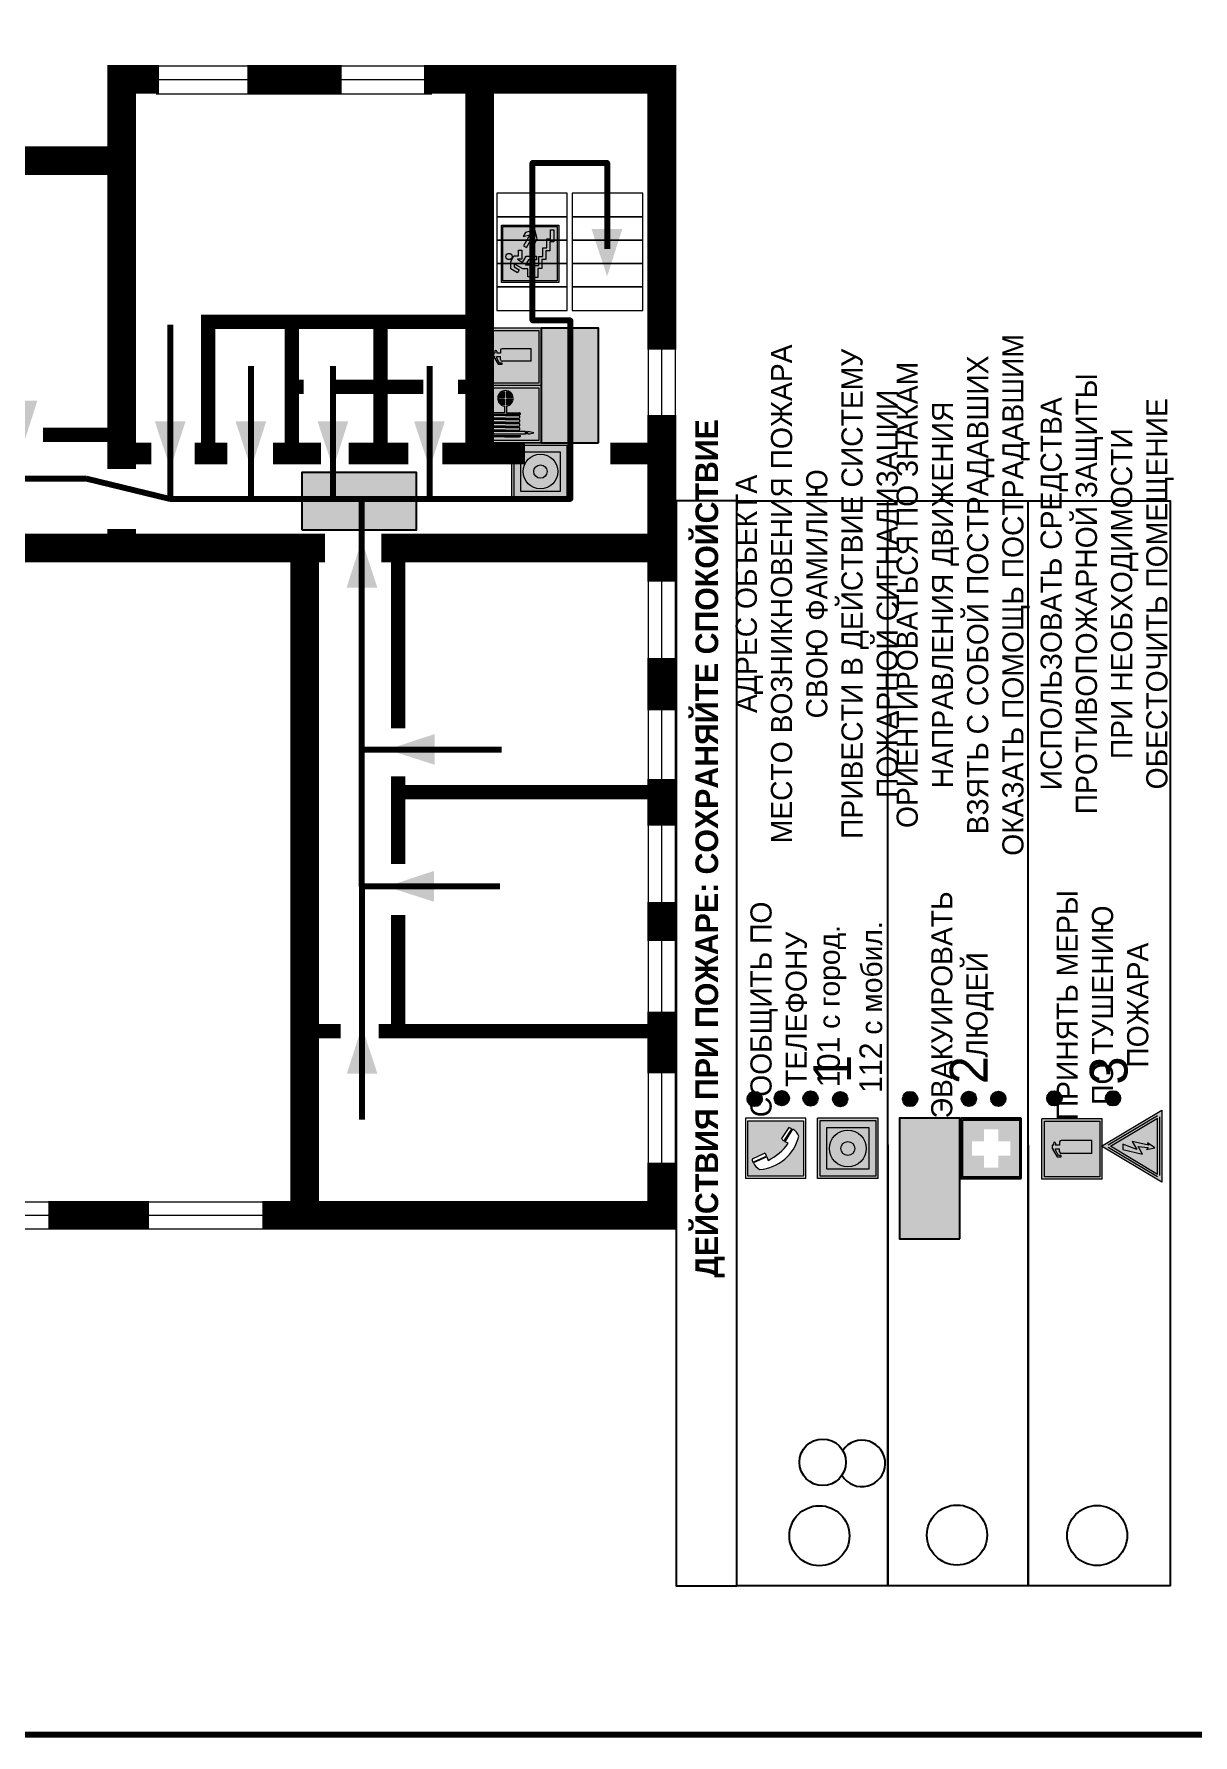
# Model space of a CAD drawing. Header units: millimetres. Extents: x 13810 to 67229, y 12374 to 21950.
# Drawn here: x 25630.8 to 25784.3, y 18687.8 to 18913.3 of the extents above; entities that cross this region are included whole.
import ezdxf

# ---------------------------------------------------------------- set-up
doc = ezdxf.new("R2010")
doc.units = ezdxf.units.MM
doc.layers.add('План_Штампы', color=7, linetype='Continuous')
doc.styles.add('обычный', font='arial.ttf')

# ---------------------------------------------------------------- blocks, each defined once
blk = doc.blocks.new('A$C456E1F9C')
at = {"lineweight": 5}
h = blk.add_hatch(color=242, dxfattribs=at)
h.paths.add_polyline_path([(0.51, -1.47), (0.51, -13.26), (12.29, -13.26), (12.29, -1.47)])
h.paths.add_polyline_path([(5.42, -4.95, -0.254479), (4.78, -5.4), (3.52, -2.53, -0.209735), (4.23, -2.4)], flags=16)
h.paths.add_polyline_path([(8.53, -8.6), (10.87, -10.17), (10.54, -10.76), (8.03, -9.13, -0.192251)], flags=16)
h.paths.add_polyline_path([(4.61, -5.49, 0.005518), (3.87, -5.72, 0.128647), (7.49, -10.01, 0.00809), (7.83, -9.33), (10.47, -10.97, -0.16736), (8.99, -12.25, -0.327862), (1.95, -3.95, -0.166952), (3.36, -2.62)], flags=16)
at = {"color": 242, "lineweight": 5}
for p, q in [((0, -13.77), (0, -0.97)), ((12.8, -0.97), (0, -0.97)), ((4.61, -5.49), (3.36, -2.62)), ((3.52, -2.53), (4.78, -5.4)), ((4.23, -2.4), (5.42, -4.95)), ((12.8, -13.77), (12.8, -0.97)), ((7.83, -9.33), (10.47, -10.97)), ((8.03, -9.13), (10.54, -10.76)), ((10.81, -10.12), (8.53, -8.6)), ((10.54, -10.76), (10.8, -10.3)), ((10.8, -10.3), (10.81, -10.12)), ((0, -13.77), (12.8, -13.77))]:
    blk.add_line(p, q, dxfattribs=at)
blk.add_lwpolyline([(0.51, -1.47), (12.29, -1.47), (12.29, -13.26), (0.51, -13.26)], close=True, dxfattribs=at)
for centre, radius, start, end in [((4.59, -5.34), 2.99, 114.2845, 152.1974), ((4.02, -3.27), 0.891, 76.3284, 123.7092), ((11.12, -3.31), 9.19, 183.9915, 256.6009), ((14.98, -39.1), 35.17, 107.1487, 108.4135), ((13.86, -0.94), 11.08, 205.5536, 234.8762), ((4.68, -4.59), 0.824, 276.9621, 334.0723), ((-13.31, 0.8), 23.44, 332.5487, 334.4027), ((8.94, -9.5), 0.989, 114.4092, 157.9388), ((7.87, -9.46), 3, 291.9291, 329.9329)]:
    blk.add_arc(centre, radius, start, end, dxfattribs=at)
blk = doc.blocks.new('A$C54414219')
at = {"true_color": 0xffffff}
h = blk.add_hatch(color=7, dxfattribs=at)
h.paths.add_polyline_path([(2.39, -9.45), (2.39, -18.3), (11.23, -18.3), (11.23, -9.45)], flags=0)
h.paths.add_polyline_path([(10.71, -13.87, -1), (2.92, -13.87, -1)], flags=0)
h.paths.add_polyline_path([(8.3, -13.87, -1), (5.33, -13.87, -1)], flags=0)
h.paths.add_polyline_path([(0.41, -7.47), (0.41, -20.27), (13.21, -20.27), (13.21, -7.47)])
h.paths.add_polyline_path([(0.92, -19.77), (12.71, -19.77), (12.71, -7.98), (0.92, -7.98)], flags=16)
h.paths.add_polyline_path([(11.23, -9.45), (11.23, -18.3), (2.39, -18.3), (2.39, -9.45)], flags=0)
at = {"lineweight": 5}
h = blk.add_hatch(color=242, dxfattribs=at)
h.paths.add_polyline_path([(12.71, -7.98), (0.92, -7.98), (0.92, -19.77), (12.71, -19.77)])
h.paths.add_polyline_path([(11.23, -18.3), (2.39, -18.3), (2.39, -9.45), (11.23, -9.45)], flags=16)
h.paths.add_polyline_path([(10.71, -13.87, -1), (2.92, -13.87, -1)], flags=0)
h.paths.add_polyline_path([(8.3, -13.87, -1), (5.33, -13.87, -1)], flags=0)
at = {"true_color": 0xffffff}
h = blk.add_hatch(color=7, dxfattribs=at)
h.paths.add_polyline_path([(2.39, -9.45), (2.39, -18.3), (11.23, -18.3), (11.23, -9.45)])
h.paths.add_polyline_path([(10.71, -13.87, -1), (2.92, -13.87, -1)], flags=16)
h.paths.add_polyline_path([(8.3, -13.87, -1), (5.33, -13.87, -1)], flags=0)
at = {"lineweight": 5}
h = blk.add_hatch(color=242, dxfattribs=at)
h.paths.add_polyline_path([(2.92, -13.87, 1), (10.71, -13.87, 1)])
h.paths.add_polyline_path([(8.3, -13.87, -1), (5.33, -13.87, -1)], flags=16)
at = {"color": 242, "lineweight": 5}
for p, q in [((0.41, -20.27), (0.41, -7.47)), ((0.41, -7.47), (13.21, -7.47)), ((0.41, -7.47), (13.21, -7.47)), ((13.21, -20.27), (13.21, -7.47)), ((0.41, -20.27), (13.21, -20.27))]:
    blk.add_line(p, q, dxfattribs=at)
for points in [[(0.92, -7.98), (12.71, -7.98), (12.71, -19.77), (0.92, -19.77)], [(2.39, -9.45), (11.23, -9.45), (11.23, -18.3), (2.39, -18.3)]]:
    blk.add_lwpolyline(points, close=True, dxfattribs=at)
for radius in [3.89, 1.49]:
    blk.add_circle((6.81, -13.87), radius, dxfattribs=at)
blk = doc.blocks.new('A$C32E8229D')
at = {"true_color": 0xffffff}
blk.add_hatch(color=7, dxfattribs=at).paths.add_polyline_path([(0, 0), (0, -8), (16, -8), (16, 0)])
h = blk.add_hatch(color=126)
h.paths.add_polyline_path([(0.2, -0.2), (15.8, -0.2), (15.8, -7.8), (0.2, -7.8)])
h.paths.add_polyline_path([(13.49, -2.05), (12.08, -2.05), (11.37, -2.63, 0.162397), (11.29, -2.84), (11.29, -3.63), (10.35, -3.63), (10.35, -4.05), (11.68, -4.05), (11.68, -3.48), (12.26, -4.28), (11.29, -5.1), (11.29, -6.78), (11.85, -6.78), (11.85, -5.44), (12.8, -4.64), (12.8, -5.94), (14.46, -5.94), (14.46, -5.39), (13.45, -5.39), (13.45, -3.97), (12.46, -2.59), (13.15, -2.59), (13.69, -3.34), (14.18, -3)], flags=16)
h.paths.add_polyline_path([(10.74, -1.82, 1), (11.8, -1.82, 1)], flags=16)
h.paths.add_polyline_path([(9.39, -3.59), (5.99, -3.59), (6.56, -3.03), (5.91, -3.03), (5.1, -3.83), (5.91, -4.64), (6.56, -4.64), (5.99, -4.09), (9.39, -4.09)], flags=16)
h.paths.add_polyline_path([(4.29, -1.08), (1.72, -1.08), (1.72, -6.6), (4.29, -6.6)], flags=16)
at = {"color": 126}
blk.add_lwpolyline([(16, -8), (0, -8), (0, 0), (16, 0)], close=True, dxfattribs=at)
blk = doc.blocks.new('A$C18900ED3')
h = blk.add_hatch(color=126)
h.paths.add_polyline_path([(-0.18, -0.18), (-7.02, -0.18), (-7.02, -7.02), (-0.18, -7.02)])
h.paths.add_polyline_path([(-5.89, -4.46), (-5.89, -2.77), (-4.46, -2.77), (-4.46, -1.31), (-2.77, -1.31), (-2.77, -2.77), (-1.33, -2.77), (-1.33, -4.46), (-2.77, -4.46), (-2.77, -5.89), (-4.46, -5.89), (-4.46, -4.46)], flags=16)
at = {"color": 126}
for p, q in [((-7.2, 0), (-7.2, -7.2)), ((0, 0), (-7.2, 0)), ((0, -7.2), (0, 0)), ((-7.02, -7.02), (-7.02, -0.18)), ((-7.02, -0.18), (-0.18, -0.18)), ((-0.18, -0.18), (-0.18, -7.02)), ((-7.2, -7.2), (0, -7.2)), ((-0.18, -7.02), (-7.02, -7.02))]:
    blk.add_line(p, q, dxfattribs=at)
blk = doc.blocks.new('A$C3AD82952')
at = {"true_color": 0xf5f5ff}
h = blk.add_hatch(color=7, dxfattribs=at)
h.dxf.hatch_style = 1
h.paths.add_polyline_path([(8.21, 8.73, 0.414214), (7.89, 9.05), (7.22, 9.05), (7.22, 9.92), (7.59, 9.92, 1), (7.57, 10.36), (7.22, 10.36), (7.22, 10.6), (6.43, 10.6), (6.43, 10.36), (6.01, 10.36), (4.74, 9.59), (4.74, 8.69), (4.98, 8.73), (4.98, 9.26), (6.12, 9.91), (6.43, 9.91), (6.43, 9.05), (5.76, 9.05, 0.414214), (5.44, 8.73), (5.44, 2.2), (8.21, 2.2)], flags=0)
h.paths.add_polyline_path([(12.8, 12.8), (0, 12.8), (0, 0), (12.8, 0)])
h.paths.add_polyline_path([(0.51, 12.29), (12.29, 12.29), (12.29, 0.51), (0.51, 0.51)], flags=16)
h.paths.add_polyline_path([(4.74, 9.59), (6.01, 10.36), (6.43, 10.36), (6.43, 10.6), (7.22, 10.6), (7.22, 10.36), (7.59, 10.36, -0.94586), (7.59, 9.92), (7.22, 9.92), (7.22, 9.05), (7.89, 9.05, -0.414214), (8.21, 8.73), (8.21, 2.2), (5.44, 2.2), (5.44, 8.73, -0.414214), (5.76, 9.05), (6.43, 9.05), (6.43, 9.91), (6.12, 9.91), (4.98, 9.26), (4.98, 8.73), (4.74, 8.69)], flags=0)
h = blk.add_hatch(color=242)
h.dxf.hatch_style = 1
h.paths.add_polyline_path([(12.29, 12.29), (0.51, 12.29), (0.51, 0.51), (12.29, 0.51)])
h.paths.add_polyline_path([(4.74, 8.69), (4.74, 9.59), (6.01, 10.36), (6.43, 10.36), (6.43, 10.6), (7.22, 10.6), (7.22, 10.36), (7.59, 10.36, -0.94586), (7.59, 9.92), (7.22, 9.92), (7.22, 9.05), (7.89, 9.05, -0.414214), (8.21, 8.73), (8.21, 2.2), (5.44, 2.2), (5.44, 8.73, -0.414214), (5.76, 9.05), (6.43, 9.05), (6.43, 9.91), (6.12, 9.91), (4.98, 9.26), (4.98, 8.73)], flags=16)
h = blk.add_hatch(color=7, dxfattribs=at)
h.dxf.hatch_style = 1
h.paths.add_polyline_path([(8.21, 8.73, 0.414214), (7.89, 9.05), (7.22, 9.05), (7.22, 9.92), (7.59, 9.92, 1), (7.57, 10.36), (7.22, 10.36), (7.22, 10.6), (6.43, 10.6), (6.43, 10.36), (6.01, 10.36), (4.74, 9.59), (4.74, 8.69), (4.98, 8.73), (4.98, 9.26), (6.12, 9.91), (6.43, 9.91), (6.43, 9.05), (5.76, 9.05, 0.414214), (5.44, 8.73), (5.44, 2.2), (8.21, 2.2)])
at = {"color": 242, "lineweight": 5}
for p, q in [((0, 0), (0, 12.8)), ((0, 12.8), (12.8, 12.8)), ((12.8, 0), (12.8, 12.8)), ((6.01, 10.36), (4.74, 9.59)), ((4.74, 9.59), (4.74, 8.69)), ((4.74, 8.69), (4.98, 8.73)), ((4.98, 9.26), (6.12, 9.91)), ((4.98, 8.73), (4.98, 9.26)), ((5.44, 2.2), (5.44, 8.73)), ((5.76, 9.05), (6.43, 9.05)), ((6.01, 10.36), (6.43, 10.36)), ((6.12, 9.91), (6.43, 9.91)), ((7.22, 10.6), (6.43, 10.6)), ((6.43, 10.6), (6.43, 10.36)), ((6.43, 9.91), (6.43, 9.05)), ((7.22, 10.36), (7.22, 10.6)), ((7.59, 10.36), (7.22, 10.36)), ((7.22, 9.05), (7.22, 9.92)), ((7.59, 9.92), (7.22, 9.92)), ((7.89, 9.05), (7.22, 9.05)), ((8.21, 2.2), (8.21, 8.73)), ((0, 0), (12.8, 0)), ((5.44, 2.2), (8.21, 2.2))]:
    blk.add_line(p, q, dxfattribs=at)
blk.add_lwpolyline([(0.51, 12.29), (12.29, 12.29), (12.29, 0.51), (0.51, 0.51)], close=True, dxfattribs=at)
for centre, radius, start, end in [((5.76, 8.73), 0.32, 90, 180), ((7.58, 10.14), 0.223, 273.1875, 86.8125), ((7.89, 8.73), 0.32, 0, 90)]:
    blk.add_arc(centre, radius, start, end, dxfattribs=at)
blk = doc.blocks.new('A$C3E6D3DDE')
at = {"lineweight": 5}
h = blk.add_hatch(color=40, dxfattribs=at)
h.paths.add_polyline_path([(24.1, 1.45), (16.46, -11.35), (31.74, -11.35)])
h.paths.add_polyline_path([(24.09, -0.46), (30.03, -10.41), (18.14, -10.41)], flags=16)
h.paths.add_polyline_path([(24.54, -3.08), (23.41, -6.02), (25.13, -5.01), (24.33, -8.5), (24.82, -8.27), (23.79, -9.86), (23.4, -8.04), (23.8, -8.43), (24.04, -6.29), (22.39, -7.25), (23.44, -3.08)], flags=0)
h = blk.add_hatch(color=256, dxfattribs=at)
h.paths.add_polyline_path([(24.37, 0.03, 0.567511), (23.82, 0.03), (17.59, -10.4, 0.582454), (17.86, -10.88), (30.32, -10.88, 0.582149), (30.6, -10.4)])
h.paths.add_polyline_path([(24.09, -0.46), (18.14, -10.41), (30.03, -10.41)], flags=16)
h.paths.add_polyline_path([(24.54, -3.08), (23.41, -6.02), (25.13, -5.01), (24.33, -8.5), (24.82, -8.27), (23.79, -9.86), (23.4, -8.04), (23.8, -8.43), (24.04, -6.29), (22.39, -7.25), (23.44, -3.08)], flags=0)
h = blk.add_hatch(color=40, dxfattribs=at)
h.paths.add_polyline_path([(24.09, -0.46), (18.14, -10.41), (30.03, -10.41)])
h.paths.add_polyline_path([(24.82, -8.27), (23.79, -9.86), (23.4, -8.04), (23.8, -8.43), (24.04, -6.29), (22.39, -7.25), (23.44, -3.08), (24.54, -3.08), (23.41, -6.02), (25.13, -5.01), (24.33, -8.5)], flags=16)
at = {"color": 40, "lineweight": 5}
for p, q in [((16.46, -11.35), (24.1, 1.45)), ((24.1, 1.45), (31.74, -11.35))]:
    blk.add_line(p, q, dxfattribs=at)
at = {"lineweight": 5}
for p, q in [((17.59, -10.4), (23.82, 0.03)), ((24.37, 0.03), (30.6, -10.4)), ((18.14, -10.41), (24.09, -0.46)), ((23.44, -3.08), (22.39, -7.25)), ((23.41, -6.02), (24.54, -3.08)), ((24.54, -3.08), (23.44, -3.08)), ((24.09, -0.46), (30.03, -10.41)), ((22.39, -7.25), (24.04, -6.29)), ((25.13, -5.01), (23.41, -6.02)), ((24.04, -6.29), (23.8, -8.43)), ((24.33, -8.5), (25.13, -5.01)), ((18.14, -10.41), (30.03, -10.41)), ((23.8, -8.43), (23.4, -8.04)), ((23.4, -8.04), (23.79, -9.86)), ((23.79, -9.86), (24.82, -8.27)), ((24.82, -8.27), (24.33, -8.5)), ((17.86, -10.88), (30.32, -10.88))]:
    blk.add_line(p, q, dxfattribs=at)
at = {"color": 50, "lineweight": 5}
blk.add_line((31.74, -11.35), (16.46, -11.35), dxfattribs=at)
blk = doc.blocks.new('вниз')
at = {"lineweight": 0, "true_color": 0xffffff}
h = blk.add_hatch(color=7, dxfattribs=at)
h.dxf.hatch_style = 1
h.paths.add_polyline_path([(40994.51, -4472.22), (40986.51, -4472.22), (40986.51, -4480.22), (40994.51, -4480.22)])
h.paths.add_polyline_path([(40994.31, -4472.42), (40994.31, -4480.01), (40986.71, -4480.01), (40986.71, -4472.42)], flags=16)
h.paths.add_polyline_path([(40988.43, -4473.53), (40989.43, -4473.53), (40990.19, -4473.96), (40990.19, -4474.6), (40991, -4474.6), (40991, -4475.06), (40989.73, -4475.06), (40989.73, -4474.46), (40989.3, -4475.18), (40990.17, -4475.7), (40990.17, -4477.11), (40989.63, -4477.11), (40989.63, -4476.01), (40988.94, -4475.59), (40988.94, -4476.46), (40988.94, -4476.46), (40987.47, -4476.46), (40987.26, -4476.46), (40987.26, -4475.92), (40988.4, -4475.92), (40988.4, -4475.2), (40989.1, -4473.99), (40988.66, -4473.99), (40988.24, -4474.7), (40987.86, -4474.47), (40988.41, -4473.56)], flags=0)
h.paths.add_polyline_path([(40990.55, -4473.29, -1), (40989.69, -4473.29, -1)], flags=0)
h.paths.add_polyline_path([(40988.85, -4476.89), (40988.85, -4477.43), (40990.1, -4477.43), (40990.1, -4477.99), (40991.34, -4477.99), (40991.34, -4478.54), (40992.59, -4478.54), (40992.59, -4479.09), (40993.83, -4479.09), (40993.83, -4479.52), (40992.17, -4479.52), (40992.17, -4478.97), (40990.91, -4478.97), (40990.91, -4478.41), (40989.68, -4478.41), (40989.68, -4477.86), (40988.43, -4477.86), (40988.43, -4477.31), (40987.6, -4477.31), (40987.18, -4477.31), (40987.18, -4476.89)], flags=0)
h.paths.add_polyline_path([(40991.61, -4475.33), (40993.12, -4476.2), (40992.9, -4475.27), (40993.48, -4475.6), (40993.83, -4476.88), (40992.56, -4477.22), (40991.97, -4476.88), (40992.9, -4476.61), (40991.38, -4475.74), (40991.58, -4475.39)], flags=0)
h.paths.add_polyline_path([(40990.19, -4473.96), (40989.43, -4473.53), (40988.43, -4473.53), (40988.41, -4473.56), (40987.86, -4474.47), (40988.24, -4474.7), (40988.66, -4473.99), (40989.1, -4473.99), (40988.4, -4475.2), (40988.4, -4475.92), (40987.26, -4475.92), (40987.26, -4476.46), (40987.47, -4476.46), (40988.94, -4476.46), (40988.94, -4476.27), (40988.94, -4475.59), (40989.63, -4476.01), (40989.63, -4477.11), (40990.17, -4477.11), (40990.17, -4475.7), (40989.3, -4475.18), (40989.73, -4474.46), (40989.73, -4475.06), (40991, -4475.06), (40991, -4474.6), (40990.19, -4474.6)], flags=0)
h.paths.add_polyline_path([(40990.55, -4473.29, 1), (40989.69, -4473.29, 1)], flags=0)
h.paths.add_polyline_path([(40991.61, -4475.33), (40991.58, -4475.39), (40991.38, -4475.74), (40992.9, -4476.61), (40991.97, -4476.88), (40992.56, -4477.22), (40993.83, -4476.88), (40993.48, -4475.6), (40992.9, -4475.27), (40993.12, -4476.2)], flags=0)
h.paths.add_polyline_path([(40990.1, -4477.43), (40988.85, -4477.43), (40988.85, -4476.89), (40987.18, -4476.89), (40987.18, -4477.31), (40987.6, -4477.31), (40988.43, -4477.31), (40988.43, -4477.86), (40989.68, -4477.86), (40989.68, -4478.41), (40990.91, -4478.41), (40990.91, -4478.97), (40992.17, -4478.97), (40992.17, -4479.52), (40993.83, -4479.52), (40993.83, -4479.09), (40992.59, -4479.09), (40992.59, -4478.54), (40991.34, -4478.54), (40991.34, -4477.99), (40990.1, -4477.99)], flags=0)
at = {"lineweight": 0}
h = blk.add_hatch(color=126, dxfattribs=at)
h.dxf.hatch_style = 1
h.paths.add_polyline_path([(40994.31, -4472.42), (40986.71, -4472.42), (40986.71, -4480.01), (40994.31, -4480.01)])
h.paths.add_polyline_path([(40988.43, -4473.53), (40989.43, -4473.53), (40990.19, -4473.96), (40990.19, -4474.6), (40991, -4474.6), (40991, -4475.06), (40989.73, -4475.06), (40989.73, -4474.46), (40989.3, -4475.18), (40990.17, -4475.7), (40990.17, -4477.11), (40989.63, -4477.11), (40989.63, -4476.01), (40988.94, -4475.59), (40988.94, -4476.46), (40988.94, -4476.46), (40987.47, -4476.46), (40987.26, -4476.46), (40987.26, -4475.92), (40988.4, -4475.92), (40988.4, -4475.2), (40989.1, -4473.99), (40988.66, -4473.99), (40988.24, -4474.7), (40987.86, -4474.47), (40988.41, -4473.56)], flags=16)
h.paths.add_polyline_path([(40990.55, -4473.29, -1), (40989.69, -4473.29, -1)], flags=16)
h.paths.add_polyline_path([(40988.85, -4476.89), (40988.85, -4477.43), (40990.1, -4477.43), (40990.1, -4477.99), (40991.34, -4477.99), (40991.34, -4478.54), (40992.59, -4478.54), (40992.59, -4479.09), (40993.83, -4479.09), (40993.83, -4479.52), (40992.17, -4479.52), (40992.17, -4478.97), (40990.91, -4478.97), (40990.91, -4478.41), (40989.68, -4478.41), (40989.68, -4477.86), (40988.43, -4477.86), (40988.43, -4477.31), (40987.6, -4477.31), (40987.18, -4477.31), (40987.18, -4476.89)], flags=16)
h.paths.add_polyline_path([(40991.61, -4475.33), (40993.12, -4476.2), (40992.9, -4475.27), (40993.48, -4475.6), (40993.83, -4476.88), (40992.56, -4477.22), (40991.97, -4476.88), (40992.9, -4476.61), (40991.38, -4475.74), (40991.58, -4475.39)], flags=16)
at = {"lineweight": 0, "true_color": 0xffffff}
h = blk.add_hatch(color=7, dxfattribs=at)
h.dxf.hatch_style = 1
h.paths.add_polyline_path([(40989.73, -4474.46), (40989.73, -4475.06), (40991, -4475.06), (40991, -4474.6), (40990.19, -4474.6), (40990.19, -4473.96), (40989.43, -4473.53), (40988.43, -4473.53), (40988.41, -4473.56), (40987.86, -4474.47), (40988.24, -4474.7), (40988.66, -4473.99), (40989.1, -4473.99), (40988.4, -4475.2), (40988.4, -4475.92), (40987.26, -4475.92), (40987.26, -4476.46), (40987.47, -4476.46), (40988.94, -4476.46), (40988.94, -4475.59), (40989.63, -4476.01), (40989.63, -4477.11), (40990.17, -4477.11), (40990.17, -4475.7), (40989.3, -4475.18)])
h.paths.add_polyline_path([(40989.69, -4473.29, 1), (40990.55, -4473.29, 1)])
h.paths.add_polyline_path([(40991.61, -4475.33), (40991.58, -4475.39), (40991.38, -4475.74), (40992.9, -4476.61), (40991.97, -4476.88), (40992.56, -4477.22), (40993.83, -4476.88), (40993.48, -4475.6), (40992.9, -4475.27), (40993.12, -4476.2)])
h.paths.add_polyline_path([(40990.1, -4477.43), (40988.85, -4477.43), (40988.85, -4476.89), (40987.18, -4476.89), (40987.18, -4477.31), (40987.6, -4477.31), (40988.43, -4477.31), (40988.43, -4477.86), (40989.68, -4477.86), (40989.68, -4478.41), (40990.91, -4478.41), (40990.91, -4478.97), (40992.17, -4478.97), (40992.17, -4479.52), (40993.83, -4479.52), (40993.83, -4479.09), (40992.59, -4479.09), (40992.59, -4478.54), (40991.34, -4478.54), (40991.34, -4477.99), (40990.1, -4477.99)])
at = {"color": 126, "lineweight": 0}
for points in [[(40986.51, -4472.22), (40994.51, -4472.22), (40994.51, -4480.22), (40986.51, -4480.22)], [(40986.71, -4472.42), (40994.31, -4472.42), (40994.31, -4480.01), (40986.71, -4480.01)]]:
    blk.add_lwpolyline(points, close=True, dxfattribs=at)
for points in [[(40987.47, -4476.46), (40987.26, -4476.46), (40987.26, -4475.92), (40988.4, -4475.92), (40988.4, -4475.2), (40989.1, -4473.99), (40988.66, -4473.99), (40988.24, -4474.7), (40987.86, -4474.47), (40988.41, -4473.56), (40988.43, -4473.53), (40989.43, -4473.53), (40990.19, -4473.96), (40990.19, -4474.6), (40991, -4474.6), (40991, -4475.06), (40989.73, -4475.06), (40989.73, -4474.46), (40989.3, -4475.18), (40990.17, -4475.7), (40990.17, -4477.11), (40989.63, -4477.11), (40989.63, -4476.01), (40988.94, -4475.59), (40988.94, -4476.46)], [(40991.58, -4475.39), (40991.38, -4475.74), (40992.9, -4476.61), (40991.97, -4476.88), (40992.56, -4477.22), (40993.83, -4476.88), (40993.48, -4475.6), (40992.9, -4475.27), (40993.12, -4476.2), (40991.61, -4475.33), (40991.58, -4475.39)], [(40987.6, -4477.31), (40987.18, -4477.31), (40987.18, -4476.89), (40988.85, -4476.89), (40988.85, -4477.43), (40990.1, -4477.43), (40990.1, -4477.99), (40991.34, -4477.99), (40991.34, -4478.54), (40992.59, -4478.54), (40992.59, -4479.09), (40993.83, -4479.09), (40993.83, -4479.52), (40992.17, -4479.52), (40992.17, -4478.97), (40990.91, -4478.97), (40990.91, -4478.41), (40989.68, -4478.41), (40989.68, -4477.86), (40988.43, -4477.86), (40988.43, -4477.31), (40987.6, -4477.31)], [(40987.47, -4476.46), (40988.94, -4476.46), (40988.94, -4476.27)]]:
    blk.add_lwpolyline(points, dxfattribs=at)
blk.add_circle((40990.12, -4473.29), 0.432, dxfattribs=at)
blk = doc.blocks.new('A$C7B4425F7')
at = {"true_color": 0xffffff}
blk.add_hatch(color=7, dxfattribs=at).paths.add_polyline_path([(0, 0), (-16, 0), (-16, -8), (0, -8)])
h = blk.add_hatch(color=126)
h.paths.add_polyline_path([(-0.2, -0.2), (-15.8, -0.2), (-15.8, -7.8), (-0.2, -7.8)])
h.paths.add_polyline_path([(-11.76, -2.03), (-11.76, -3.66), (-11.17, -3.66, -0.568275), (-11.17, -6.18), (-12.58, -6.18), (-12.58, -2.03)], flags=16)
h.paths.add_polyline_path([(-13.33, -4.12, -0.495768), (-13.59, -6.18), (-15.03, -6.18), (-15.03, -2.03), (-13.59, -2.03, -0.487973)], flags=16)
h.paths.add_polyline_path([(-10.25, -2.03), (-9.48, -2.03), (-9.48, -6.18), (-10.25, -6.18)], flags=16)
h.paths.add_polyline_path([(-13.84, -3.69), (-14.24, -3.69), (-14.24, -3.03), (-13.9, -3.03, -0.692621)], flags=0)
h.paths.add_polyline_path([(-9.15, -2.03), (-8.4, -2.03), (-8.04, -3.07), (-7.68, -2.03), (-6.93, -2.03), (-7.64, -4.1), (-6.93, -6.18), (-7.68, -6.18), (-8.04, -5.14), (-8.4, -6.18), (-9.15, -6.18), (-8.44, -4.1)], flags=16)
h.paths.add_polyline_path([(-11.76, -4.46), (-11.42, -4.46, -0.692621), (-11.36, -5.12), (-11.76, -5.12)], flags=0)
h.paths.add_polyline_path([(-13.9, -5.2), (-14.24, -5.2), (-14.24, -4.55), (-13.84, -4.55, -0.708038)], flags=0)
edge = h.paths.add_edge_path(flags=16)
edge.add_ellipse((-5.51, -4.08), major_axis=(0, 2.05), ratio=0.586184, start_angle=0, end_angle=360)
edge = h.paths.add_edge_path(flags=0)
edge.add_ellipse((-5.51, -4.08), major_axis=(0, 1.14), ratio=0.454828, start_angle=0, end_angle=360)
h.paths.add_polyline_path([(-4.13, -4.96, 0.377264), (-3.48, -4.52, 0.0555), (-3.16, -2.03), (-1.66, -2.03), (-1.66, -4.96), (-0.96, -4.96), (-0.96, -7.01), (-1.75, -7.01), (-1.75, -6.18), (-3.3, -6.18), (-3.3, -7.02), (-4.13, -7.02)], flags=16)
h.paths.add_polyline_path([(-2.73, -2.91), (-2.28, -2.91), (-2.28, -4.96), (-3.05, -4.96, 0.079136)], flags=0)
at = {"color": 126}
blk.add_lwpolyline([(-16, -8), (0, -8), (0, 0), (-16, 0)], close=True, dxfattribs=at)
blk = doc.blocks.new('A$C37112FD5')
at = {"true_color": 0xf5f5ff}
h = blk.add_hatch(color=7, dxfattribs=at)
h.dxf.hatch_style = 1
h.paths.add_polyline_path([(12.8, -7.4), (0, -7.4), (0, -20.2), (12.8, -20.2)])
h.paths.add_polyline_path([(12.29, -7.91), (12.29, -19.69), (0.51, -19.69), (0.51, -7.91)], flags=16)
h.paths.add_polyline_path([(4.98, -9.04, -0.42597), (5.17, -9.22), (5.17, -12.25), (5.17, -15.29, -0.432244), (4.98, -15.47), (4.83, -15.47, -0.42597), (4.64, -15.29), (4.64, -12.25), (4.64, -9.22, -0.432244), (4.83, -9.04)], flags=0)
h.paths.add_polyline_path([(4.28, -9.22), (4.28, -12.25), (4.28, -15.29, -0.432244), (4.09, -15.47), (3.94, -15.47, -0.42597), (3.75, -15.29), (3.75, -12.25), (3.75, -9.22, -0.432244), (3.94, -9.04), (4.09, -9.04, -0.42597)], flags=0)
h.paths.add_polyline_path([(5.72, -9.04), (5.87, -9.04, -0.42597), (6.06, -9.22), (6.06, -12.25), (6.06, -15.29, -0.432244), (5.87, -15.47), (5.72, -15.47, -0.42597), (5.53, -15.29), (5.53, -12.25), (5.53, -9.22, -0.432244)], flags=0)
h.paths.add_polyline_path([(6.42, -8.9), (6.5, -8.9, -0.42597), (6.69, -9.08), (6.69, -12.03), (8.21, -12.03, -15.824349), (8.21, -12.47), (6.69, -12.47), (6.69, -15.42, -0.432244), (6.5, -15.6), (6.42, -15.6)], flags=0)
h.paths.add_polyline_path([(3.39, -9.22), (3.39, -12.25), (3.39, -15.29, -0.432244), (3.2, -15.47), (3.05, -15.47, -0.42597), (2.85, -15.29), (2.85, -12.25), (2.85, -9.22, -0.432244), (3.05, -9.04), (3.2, -9.04, -0.42597)], flags=0)
h.paths.add_polyline_path([(2.5, -9.22), (2.5, -16.71), (1.96, -16.71), (1.96, -9.22, -0.432244), (2.15, -9.04), (2.31, -9.04, -0.42597)], flags=0)
h.paths.add_polyline_path([(1.61, -8.9), (1.61, -15.6), (1.57, -15.6, -0.42597), (1.37, -15.42), (1.37, -12.03), (1.37, -9.09, -0.432244), (1.57, -8.9)], flags=0)
h.paths.add_polyline_path([(9.76, -10.81), (9.76, -12.03), (8.49, -12.03, -0.336371)], flags=0)
h.paths.add_polyline_path([(8.49, -12.47), (9.76, -12.47), (9.76, -13.7, -0.336371)], flags=0)
h.paths.add_polyline_path([(10.11, -10.81, -0.336371), (11.38, -12.03), (10.11, -12.03)], flags=0)
h.paths.add_polyline_path([(10.11, -12.47), (11.38, -12.47, -0.336371), (10.11, -13.7)], flags=0)
h.paths.add_polyline_path([(2.5, -16.84), (2.5, -17.05), (1.97, -17.05), (1.97, -16.84)], flags=0)
h.paths.add_polyline_path([(2.5, -17.24, -0.033778), (2.24, -18.6, -0.033778), (1.97, -17.24)], flags=0)
h = blk.add_hatch(color=242)
h.dxf.hatch_style = 1
h.paths.add_polyline_path([(12.29, -7.91), (0.51, -7.91), (0.51, -19.69), (12.29, -19.69)])
h.paths.add_polyline_path([(6.42, -15.6), (6.42, -8.9), (6.5, -8.9, -0.42597), (6.69, -9.08), (6.69, -12.03), (8.21, -12.03, -15.824349), (8.21, -12.47), (6.69, -12.47), (6.69, -15.42, -0.432244), (6.5, -15.6)], flags=16)
h.paths.add_polyline_path([(5.87, -15.47), (5.72, -15.47, -0.42597), (5.53, -15.29), (5.53, -12.25), (5.53, -9.22, -0.432244), (5.72, -9.04), (5.87, -9.04, -0.42597), (6.06, -9.22), (6.06, -12.25), (6.06, -15.29, -0.432244)], flags=16)
h.paths.add_polyline_path([(4.98, -15.47), (4.83, -15.47, -0.42597), (4.64, -15.29), (4.64, -12.25), (4.64, -9.22, -0.432244), (4.83, -9.04), (4.98, -9.04, -0.42597), (5.17, -9.22), (5.17, -12.25), (5.17, -15.29, -0.432244)], flags=16)
h.paths.add_polyline_path([(4.09, -15.47), (3.94, -15.47, -0.42597), (3.75, -15.29), (3.75, -12.25), (3.75, -9.22, -0.432244), (3.94, -9.04), (4.09, -9.04, -0.42597), (4.28, -9.22), (4.28, -12.25), (4.28, -15.29, -0.432244)], flags=16)
h.paths.add_polyline_path([(3.2, -15.47), (3.05, -15.47, -0.42597), (2.85, -15.29), (2.85, -12.25), (2.85, -9.22, -0.432244), (3.05, -9.04), (3.2, -9.04, -0.42597), (3.39, -9.22), (3.39, -12.25), (3.39, -15.29, -0.432244)], flags=16)
h.paths.add_polyline_path([(2.5, -17.05), (1.97, -17.05), (1.97, -16.84), (2.5, -16.84)], flags=16)
h.paths.add_polyline_path([(2.5, -17.24, -0.033778), (2.24, -18.6, -0.033778), (1.97, -17.24)], flags=16)
h.paths.add_polyline_path([(2.5, -16.71), (1.96, -16.71), (1.96, -9.22, -0.432244), (2.15, -9.04), (2.31, -9.04, -0.42597), (2.5, -9.22)], flags=16)
h.paths.add_polyline_path([(1.61, -15.6), (1.57, -15.6, -0.42597), (1.37, -15.42), (1.37, -12.03), (1.37, -9.09, -0.432244), (1.57, -8.9), (1.61, -8.9)], flags=16)
h.paths.add_polyline_path([(8.49, -12.47), (9.76, -12.47), (9.76, -13.7, -0.336371)], flags=0)
h.paths.add_polyline_path([(10.11, -13.7), (10.11, -12.47), (11.38, -12.47, -0.336371)], flags=0)
h.paths.add_polyline_path([(8.49, -12.03, -0.336371), (9.76, -10.81), (9.76, -12.03)], flags=0)
h.paths.add_polyline_path([(10.11, -12.03), (10.11, -10.81, -0.336371), (11.38, -12.03)], flags=0)
h = blk.add_hatch(color=7, dxfattribs=at)
h.dxf.hatch_style = 1
h.paths.add_polyline_path([(1.61, -8.9), (1.57, -8.9, 0.432244), (1.37, -9.09), (1.37, -12.03), (1.37, -15.42, 0.42597), (1.57, -15.6), (1.61, -15.6)])
h.paths.add_polyline_path([(2.5, -9.22, 0.42597), (2.31, -9.04), (2.15, -9.04, 0.432244), (1.96, -9.22), (1.96, -16.71), (2.5, -16.71)])
h.paths.add_polyline_path([(2.5, -16.84), (1.97, -16.84), (1.97, -17.05), (2.5, -17.05)])
h.paths.add_polyline_path([(2.5, -17.24), (1.97, -17.24, 0.033778), (2.24, -18.6, 0.033778)])
h.paths.add_polyline_path([(3.39, -12.25), (3.39, -9.22, 0.42597), (3.2, -9.04), (3.05, -9.04, 0.432244), (2.85, -9.22), (2.85, -12.25), (2.85, -15.29, 0.42597), (3.05, -15.47), (3.2, -15.47, 0.432244), (3.39, -15.29)])
h.paths.add_polyline_path([(4.28, -12.25), (4.28, -9.22, 0.42597), (4.09, -9.04), (3.94, -9.04, 0.432244), (3.75, -9.22), (3.75, -12.25), (3.75, -15.29, 0.42597), (3.94, -15.47), (4.09, -15.47, 0.432244), (4.28, -15.29)])
h.paths.add_polyline_path([(5.17, -12.25), (5.17, -9.22, 0.42597), (4.98, -9.04), (4.83, -9.04, 0.432244), (4.64, -9.22), (4.64, -12.25), (4.64, -15.29, 0.42597), (4.83, -15.47), (4.98, -15.47, 0.432244), (5.17, -15.29)])
h.paths.add_polyline_path([(6.06, -12.25), (6.06, -9.22, 0.42597), (5.87, -9.04), (5.72, -9.04, 0.432244), (5.53, -9.22), (5.53, -12.25), (5.53, -15.29, 0.42597), (5.72, -15.47), (5.87, -15.47, 0.432244), (6.06, -15.29)])
h.paths.add_polyline_path([(6.69, -12.47), (8.21, -12.47, 15.824349), (8.21, -12.03), (6.69, -12.03), (6.69, -9.08, 0.42597), (6.5, -8.9), (6.42, -8.9), (6.42, -15.6), (6.5, -15.6, 0.432244), (6.69, -15.42)])
h.paths.add_polyline_path([(8.49, -12.47), (9.76, -12.47), (9.76, -13.7, -0.336371)], flags=16)
h.paths.add_polyline_path([(8.49, -12.03, -0.336371), (9.76, -10.81), (9.76, -12.03)], flags=16)
h.paths.add_polyline_path([(10.11, -12.47), (11.38, -12.47, -0.336371), (10.11, -13.7)], flags=16)
h.paths.add_polyline_path([(10.11, -12.03), (10.11, -10.81, -0.336371), (11.38, -12.03)], flags=16)
h = blk.add_hatch(color=242)
h.dxf.hatch_style = 1
h.paths.add_polyline_path([(9.76, -10.81, 0.336371), (8.49, -12.03), (9.76, -12.03)])
h.paths.add_polyline_path([(10.11, -10.81), (10.11, -12.03), (11.38, -12.03, 0.336371)])
h.paths.add_polyline_path([(11.38, -12.47), (10.11, -12.47), (10.11, -13.7, 0.336371)])
h.paths.add_polyline_path([(9.76, -12.47), (8.49, -12.47, 0.336371), (9.76, -13.7)])
at = {"color": 242, "lineweight": 5}
for p, q in [((0, -20.2), (0, -7.4)), ((0, -7.4), (12.8, -7.4)), ((12.8, -20.2), (12.8, -7.4)), ((1.37, -12.03), (1.37, -9.08)), ((1.57, -8.9), (1.61, -8.9)), ((1.61, -8.9), (1.61, -15.6)), ((1.96, -16.71), (1.96, -9.22)), ((2.15, -9.04), (2.31, -9.04)), ((2.5, -16.71), (2.5, -9.22)), ((2.85, -12.25), (2.85, -9.22)), ((3.05, -9.04), (3.2, -9.04)), ((3.39, -12.25), (3.39, -9.22)), ((3.75, -12.25), (3.75, -9.22)), ((3.94, -9.04), (4.09, -9.04)), ((4.28, -12.25), (4.28, -9.22)), ((4.64, -12.25), (4.64, -9.22)), ((4.83, -9.04), (4.98, -9.04)), ((5.17, -12.25), (5.17, -9.22)), ((5.53, -12.25), (5.53, -9.22)), ((5.72, -9.04), (5.87, -9.04)), ((6.06, -12.25), (6.06, -9.22)), ((6.42, -8.9), (6.42, -15.6)), ((6.5, -8.9), (6.42, -8.9)), ((6.69, -12.03), (6.69, -9.08)), ((9.76, -10.81), (9.76, -12.03)), ((10.11, -10.81), (10.11, -12.03)), ((1.37, -12.03), (1.37, -15.42)), ((2.85, -12.25), (2.85, -15.29)), ((3.39, -12.25), (3.39, -15.29)), ((3.75, -12.25), (3.75, -15.29)), ((4.28, -12.25), (4.28, -15.29)), ((4.64, -12.25), (4.64, -15.29)), ((5.17, -12.25), (5.17, -15.29)), ((5.53, -12.25), (5.53, -15.29)), ((6.06, -12.25), (6.06, -15.29)), ((8.21, -12.03), (6.69, -12.03)), ((8.21, -12.47), (6.69, -12.47)), ((6.69, -12.47), (6.69, -15.42)), ((9.76, -12.03), (8.49, -12.03)), ((9.76, -12.47), (8.49, -12.47)), ((9.76, -12.47), (9.76, -13.7)), ((11.38, -12.03), (10.11, -12.03)), ((11.38, -12.47), (10.11, -12.47)), ((10.11, -12.47), (10.11, -13.7)), ((1.57, -15.6), (1.61, -15.6)), ((1.96, -16.71), (2.5, -16.71)), ((1.97, -16.84), (2.5, -16.84)), ((1.97, -17.05), (1.97, -16.84)), ((2.5, -17.05), (1.97, -17.05)), ((1.97, -17.24), (2.5, -17.24)), ((2.5, -16.84), (2.5, -17.05)), ((3.05, -15.47), (3.2, -15.47)), ((3.94, -15.47), (4.09, -15.47)), ((4.83, -15.47), (4.98, -15.47)), ((5.72, -15.47), (5.87, -15.47)), ((6.42, -15.6), (6.5, -15.6)), ((0, -20.2), (12.8, -20.2))]:
    blk.add_line(p, q, dxfattribs=at)
blk.add_lwpolyline([(0.51, -7.91), (12.29, -7.91), (12.29, -19.69), (0.51, -19.69)], close=True, dxfattribs=at)
for centre, radius, start, end in [((1.56, -9.09), 0.182, 87.1027, 180.6071), ((2.15, -9.22), 0.182, 87.1027, 180.6071), ((2.32, -9.22), 0.182, 359.3929, 92.8973), ((3.04, -9.22), 0.182, 87.1027, 180.6071), ((3.21, -9.22), 0.182, 359.3929, 92.8973), ((3.93, -9.22), 0.182, 87.1027, 180.6071), ((4.1, -9.22), 0.182, 359.3929, 92.8973), ((4.82, -9.22), 0.182, 87.1027, 180.6071), ((4.99, -9.22), 0.182, 359.3929, 92.8973), ((5.71, -9.22), 0.182, 87.1027, 180.6071), ((5.88, -9.22), 0.182, 359.3929, 92.8973), ((6.51, -9.09), 0.182, 359.3929, 92.8973), ((9.93, -12.25), 1.74, 187.2319, 172.7681), ((9.93, -12.25), 1.46, 96.9927, 171.3585), ((9.93, -12.25), 1.46, 8.6415, 83.0073), ((9.93, -12.25), 1.46, 188.6415, 263.0073), ((9.93, -12.25), 1.46, 276.9927, 351.3585), ((1.56, -15.42), 0.182, 179.3929, 272.8973), ((12.17, -15.98), 10.27, 187.041, 194.7793), ((-7.7, -15.98), 10.27, 345.2207, 352.959), ((3.04, -15.29), 0.182, 179.3929, 272.8973), ((3.21, -15.29), 0.182, 267.1027, 0.6071), ((3.93, -15.29), 0.182, 179.3929, 272.8973), ((4.1, -15.29), 0.182, 267.1027, 0.6071), ((4.82, -15.29), 0.182, 179.3929, 272.8973), ((4.99, -15.29), 0.182, 267.1027, 0.6071), ((5.71, -15.29), 0.182, 179.3929, 272.8973), ((5.88, -15.29), 0.182, 267.1027, 0.6071), ((6.51, -15.42), 0.182, 267.1027, 0.6071)]:
    blk.add_arc(centre, radius, start, end, dxfattribs=at)

msp = doc.modelspace()

# ---------------------------------------------------------------- hatches: boundary and pattern name
h = msp.add_hatch(color=256)
h.dxf.hatch_style = 1
h.paths.add_polyline_path([(25726.23, 18771.15, 1), (25726.23, 18773.08, 1)])
h = msp.add_hatch(color=256)
h.dxf.hatch_style = 1
h.paths.add_polyline_path([(25729.82, 18771.25, 1), (25729.82, 18773.18, 1)])
h = msp.add_hatch(color=256)
h.dxf.hatch_style = 1
h.paths.add_polyline_path([(25733.63, 18771.21, 1), (25733.63, 18773.14, 1)])
h = msp.add_hatch(color=256)
h.dxf.hatch_style = 1
h.paths.add_polyline_path([(25737.56, 18771.13, 1), (25737.56, 18773.06, 1)])
h = msp.add_hatch(color=256)
h.dxf.hatch_style = 1
h.paths.add_polyline_path([(25746.82, 18771.14, 1), (25746.82, 18773.07, 1)])
h = msp.add_hatch(color=256)
h.dxf.hatch_style = 1
h.paths.add_polyline_path([(25754.6, 18771.18, 1), (25754.6, 18773.11, 1)])
h = msp.add_hatch(color=256)
h.dxf.hatch_style = 1
h.paths.add_polyline_path([(25758.51, 18771.17, 1), (25758.51, 18773.11, 1)])
h = msp.add_hatch(color=256)
h.dxf.hatch_style = 1
h.paths.add_polyline_path([(25765.93, 18771.23, 1), (25765.93, 18773.16, 1)])
h = msp.add_hatch(color=256)
h.dxf.hatch_style = 1
h.paths.add_polyline_path([(25773.7, 18771.24, 1), (25773.7, 18773.17, 1)])

# ---------------------------------------------------------------- linework, layer by layer
at = {"color": 2, "lineweight": 100}
msp.add_lwpolyline([(25277.24, 19082.83), (25877.24, 19082.83), (25877.24, 18687.83), (25277.24, 18687.83)], close=True, dxfattribs=at)
at = {"lineweight": 0}
for points, const_width in [([(25647.3, 18907.24), (25642.39, 18907.24), (25642.39, 18855.59)], 3.8), ([(25671.51, 18907.24), (25659, 18907.24)], 3.8), ([(25713.93, 18871.42), (25713.93, 18907.24), (25682.41, 18907.24)], 3.8), ([(25689.78, 18907.24), (25689.78, 18857.81)], 3.8), ([(25626.72, 18896.49), (25642.39, 18896.49)], 3.8), ([(25676.76, 18845.16), (25713.93, 18845.16), (25713.93, 18862.78)], 3.8), ([(25631.95, 18860.13), (25642.39, 18860.13)], 1.9), ([(25646.3, 18857.66), (25641.94, 18857.66)], 2.85), ([(25656.35, 18857.66), (25652.06, 18857.66)], 2.85), ([(25668.76, 18857.66), (25662.4, 18857.66)], 2.85), ([(25680.34, 18857.66), (25672.45, 18857.66)], 2.85), ([(25695.82, 18857.66), (25684.84, 18857.66)], 2.85), ([(25713.51, 18857.66), (25707.09, 18857.66)], 2.85), ([(25642.39, 18847.66), (25642.39, 18845.16)], 3.8), ([(25425.76, 18845.16), (25669.32, 18845.16)], 3.8), ([(25666.6, 18845.16), (25666.6, 18756.7)], 3.8), ([(25713.93, 18840.66), (25713.93, 18845.16)], 3.8), ([(25679, 18821.24), (25679, 18843.87)], 1.9), ([(25713.93, 18823.63), (25713.93, 18830.54)], 3.8), ([(25679, 18803.25), (25679, 18814.86)], 1.9), ([(25713.93, 18808.34), (25713.93, 18814.51)], 3.8), ([(25679, 18812.77), (25712.15, 18812.77)], 1.9), ([(25708.41, 18812.77), (25714.23, 18812.77)], 1.9), ([(25713.93, 18793.04), (25713.93, 18798.22)], 3.8), ([(25679, 18781.1), (25679, 18796.48)], 1.9), ([(25713.93, 18775.53), (25713.93, 18783.67)], 3.8), ([(25667.52, 18781.1), (25671.37, 18781.1)], 1.9), ([(25676.43, 18781.1), (25709.76, 18781.1)], 1.9), ([(25709.76, 18781.1), (25713.24, 18781.1)], 1.9), ([(25661, 18756.7), (25713.93, 18756.7), (25713.93, 18763.68)], 3.8), ([(25632.68, 18756.7), (25645.98, 18756.7)], 3.8)]:
    msp.add_lwpolyline(points, dxfattribs=dict(at, const_width=const_width))
for points in [[(25647.23, 18909.04), (25683.77, 18909.04)], [(25647.3, 18907.24), (25683.84, 18907.24)], [(25646.93, 18905.34), (25683.47, 18905.34)], [(25712.15, 18763.42), (25712.15, 18876.09)], [(25713.93, 18763.68), (25713.93, 18876.35)], [(25715.76, 18763.19), (25715.76, 18875.86)], [(25467.91, 18758.5), (25669.89, 18758.5)], [(25468.14, 18756.7), (25670.12, 18756.7)], [(25467.32, 18754.89), (25669.3, 18754.89)]]:
    msp.add_lwpolyline(points, dxfattribs=at)
at = {"color": 126, "lineweight": 100, "true_color": 0x008754}
for points in [[(25648.8, 18851.64), (25701.81, 18851.64), (25701.81, 18875.3), (25696.8, 18875.3), (25696.8, 18896.17), (25706.67, 18896.17), (25706.67, 18884.81)], [(25648.84, 18851.64), (25648.84, 18874.71)], [(25659.53, 18851.64), (25659.53, 18869.25)], [(25670.41, 18851.64), (25670.41, 18869.25)], [(25683.2, 18851.64), (25683.2, 18869.25)], [(25557.19, 18854.37), (25637.7, 18854.37)], [(25637.7, 18854.37), (25648.8, 18851.64)], [(25674.21, 18800.28), (25674.21, 18851.64)], [(25674.21, 18818.42), (25692.67, 18818.42)], [(25692.49, 18800.28), (25674.21, 18800.28), (25674.21, 18769.38)]]:
    msp.add_lwpolyline(points, dxfattribs=at)
at = {"lineweight": 0}
for points in [[(25692.05, 18889.04), (25701.4, 18889.04), (25701.4, 18892.15), (25692.05, 18892.15)], [(25702.04, 18889.04), (25711.39, 18889.04), (25711.39, 18892.15), (25702.04, 18892.15)], [(25692.05, 18885.94), (25701.4, 18885.94), (25701.4, 18889.04), (25692.05, 18889.04)], [(25702.04, 18885.94), (25711.39, 18885.94), (25711.39, 18889.04), (25702.04, 18889.04)], [(25692.05, 18882.83), (25701.4, 18882.83), (25701.4, 18885.94), (25692.05, 18885.94)], [(25702.04, 18882.83), (25711.39, 18882.83), (25711.39, 18885.94), (25702.04, 18885.94)], [(25692.05, 18879.73), (25701.4, 18879.73), (25701.4, 18882.83), (25692.05, 18882.83)], [(25702.04, 18879.73), (25711.39, 18879.73), (25711.39, 18882.83), (25702.04, 18882.83)], [(25692.05, 18876.62), (25701.4, 18876.62), (25701.4, 18879.73), (25692.05, 18879.73)], [(25702.04, 18876.62), (25711.39, 18876.62), (25711.39, 18879.73), (25702.04, 18879.73)]]:
    msp.add_lwpolyline(points, close=True, dxfattribs=at)
at = {"lineweight": 0, "const_width": 1.9, "elevation": 1.9}
for points in [[(25653.84, 18857.66), (25653.84, 18875.13), (25690.92, 18875.13), (25664.92, 18875.13), (25664.92, 18857.04), (25664.92, 18875.13), (25676.66, 18875.13), (25676.66, 18857.04), (25676.66, 18875.13)], [(25664.92, 18866.49), (25666.47, 18866.49)], [(25670.53, 18866.49), (25682.35, 18866.49)], [(25686.93, 18866.49), (25689.29, 18866.49)]]:
    msp.add_lwpolyline(points, dxfattribs=at)
for points in [[(25723.88, 18707.6), (25723.88, 18851.37), (25715.83, 18851.37), (25715.83, 18707.6)], [(25723.88, 18707.6), (25723.88, 18851.37), (25781.28, 18851.37), (25781.28, 18707.6)]]:
    msp.add_lwpolyline(points, close=True)
for points in [[(25743.87, 18766.02), (25743.87, 18707.6), (25743.87, 18851.37)], [(25762.45, 18766.02), (25762.45, 18707.6), (25762.45, 18851.37)]]:
    msp.add_lwpolyline(points)
for centre, radius in [((25726.23, 18772.11), 0.966), ((25729.82, 18772.22), 0.966), ((25733.63, 18772.18), 0.966), ((25737.56, 18772.1), 0.966), ((25746.82, 18772.11), 0.966), ((25754.6, 18772.15), 0.966), ((25758.51, 18772.14), 0.966), ((25765.93, 18772.2), 0.966), ((25773.7, 18772.2), 0.966), ((25735.24, 18723.97), 3.08), ((25734.8, 18714.23), 3.98), ((25753.03, 18714.32), 3.98), ((25771.6, 18714.26), 3.98)]:
    msp.add_circle(centre, radius)
msp.add_arc((25740.44, 18723.82), 3.08, 210.7434, 145.8808)
at = {"layer": 'План_Штампы', "color": 126, "true_color": 0x008754}
for points in [[(25704.61, 18887.41), (25708.69, 18887.4), (25706.68, 18881.14)], [(25627.13, 18864.66), (25631.21, 18864.66), (25629.2, 18858.4)], [(25646.76, 18861.94), (25650.84, 18861.94), (25648.82, 18855.68)], [(25657.45, 18861.94), (25661.53, 18861.94), (25659.51, 18855.68)], [(25668.32, 18861.94), (25672.4, 18861.94), (25670.39, 18855.68)], [(25681.11, 18861.94), (25685.19, 18861.94), (25683.18, 18855.68)], [(25676.25, 18839.89), (25672.17, 18839.89), (25674.18, 18846.15)], [(25683.83, 18820.48), (25683.83, 18816.41), (25677.57, 18818.42)], [(25683.74, 18802.34), (25683.73, 18798.26), (25677.47, 18800.27)], [(25676.26, 18775.45), (25672.19, 18775.45), (25674.2, 18781.71)]]:
    msp.add_solid(points, dxfattribs=at)

# ---------------------------------------------------------------- block references
at = {"color": 126, "true_color": 0x008754, "xscale": 0.95, "yscale": 0.95, "zscale": 0.95, "rotation": 90}
msp.add_blockref('вниз', (21444.06, -20056.84), dxfattribs=at)
at = {"rotation": 90}
for name, p, xscale, yscale, zscale in [('A$C3AD82952', (25697.94, 18866.68), 0.59375, 0.59375, 0.59375), ('A$C37112FD5', (25685.94, 18859.08), 0.5937484804308042, 0.5937484804308042, 0.5937484804308042), ('A$C456E1F9C', (25724.42, 18761.56), 0.625, 0.625, 0.625), ('A$C54414219', (25729.9, 18761.3), 0.625, 0.625, 0.625), ('A$C18900ED3', (25753.55, 18769.56), 1.111111111007631, 1.111111111007631, 1.111111111007631), ('A$C3E6D3DDE', (25773.09, 18750.79), 0.625, 0.625, 0.625), ('A$C3AD82952', (25772.28, 18761.5), 0.625, 0.625, 0.625)]:
    msp.add_blockref(name, p, dxfattribs=dict(at, xscale=xscale, yscale=yscale, zscale=zscale))
at = {"xscale": 0.59375, "yscale": 0.59375, "zscale": 0.59375}
msp.add_blockref('A$C54414219', (25693.81, 18863.51), dxfattribs=at)
at = {"xscale": -1, "rotation": 90}
msp.add_blockref('A$C32E8229D', (25745.4, 18769.56), dxfattribs=at)
at = {"layer": 'План_Штампы', "xscale": 0.95, "yscale": 0.95, "zscale": 0.95, "rotation": 90}
msp.add_blockref('A$C7B4425F7', (25697.94, 18874.28), dxfattribs=at)
at = {"layer": 'План_Штампы', "color": 126, "true_color": 0x008754, "xscale": -0.95, "yscale": 0.95, "zscale": 0.95}
msp.add_blockref('A$C32E8229D', (25681.44, 18855.15), dxfattribs=at)

# ---------------------------------------------------------------- texts
at = {"lineweight": 0, "attachment_point": 5, "rotation": 90, "style": 'обычный'}
for s, insert, char_height, width in [('\\pi-8.4,l8.4,t8.4;{\\fProxima Nova Rg|b0|i0|c204|p2;АДРЕС ОБЪЕКТА\\PМЕСТО ВОЗНИКНОВЕНИЯ ПОЖАРА \\PСВОЮ ФАМИЛИЮ\\PПРИВЕСТИ В ДЕЙСТВИЕ СИСТЕМУ \\PПОЖАРНОЙ СИГНАЛИЗАЦИИ}', (25734.86, 18839.06), 2.8, 126.6484), ('\\pi-8.4,l8.4,t8.4;{\\fProxima Nova Rg|b0|i0|c204|p2;ОРИЕНТИРОВАТЬСЯ ПО ЗНАКАМ \\PНАПРАВЛЕНИЯ ДВИЖЕНИЯ\\PВЗЯТЬ С СОБОЙ ПОСТРАДАВШИХ\\PОКАЗАТЬ ПОМОЩЬ ПОСТРАДАВШИМ}', (25753.84, 18838.92), 2.8, 126.6484), ('\\pi-8.4,l8.4,t8.4;{\\fProxima Nova Rg|b0|i0|c204|p2;ИСПОЛЬЗОВАТЬ СРЕДСТВА \\PПРОТИВОПОЖАРНОЙ ЗАЩИТЫ \\PПРИ НЕОБХОДИМОСТИ \\PОБЕСТОЧИТЬ ПОМЕЩЕНИЕ}', (25772.91, 18839.08), 2.8, 126.6484), ('{\\fProxima Nova Rg|b1|i0|c204|p2;ДЕЙСТВИЯ ПРИ ПОЖАРЕ: СОХРАНЯЙТЕ СПОКОЙСТВИЕ\\H1.6644x; }', (25720.32, 18805.32), 3, 175.1736), ('{\\fProxima Nova Rg|b0|i0|c204|p2;ЭВАКУИРОВАТЬ \\PЛЮДЕЙ}', (25753.75, 18784.59), 2.8, 126.6484), ('{\\fProxima Nova Rg|b0|i0|c204|p2;ПРИНЯТЬ МЕРЫ \\PПО ТУШЕНИЮ \\PПОЖАРА}', (25772.32, 18784.55), 2.8, 126.6484), ('{\\fProxima Nova Rg|b0|i0|c204|p2;СООБЩИТЬ ПО \\PТЕЛЕФОНУ}', (25729.42, 18783.99), 2.8, 126.6484), ('{\\fProxima Nova Rg|b0|i0|c204|p2;\\H1.0714x;101\\H0.93333x; с город.\\H1.3416x; }', (25736.43, 18784.42), 2.8, 126.6484), ('{\\fProxima Nova Rg|b0|i0|c204|p2;\\H1.0714x;112\\H0.93333x; с мобил.\\H1.3416x; }', (25741.63, 18784.29), 2.8, 126.6484), ('{\\fProxima Nova Rg|b0|i0|c204|p2;1\\H1.1667x; }', (25736.49, 18776.09), 5, 126.6484), ('{\\fProxima Nova Rg|b0|i0|c204|p2;2\\H1.1967x; }', (25754.57, 18775.94), 5, 126.6484), ('{\\fProxima Nova Rg|b0|i0|c204|p2;3\\H1.1967x; }', (25773.15, 18775.88), 5, 126.6484)]:
    msp.add_mtext(s, dxfattribs=dict(at, insert=insert, char_height=char_height, width=width))

doc.saveas('drawing.dxf')
